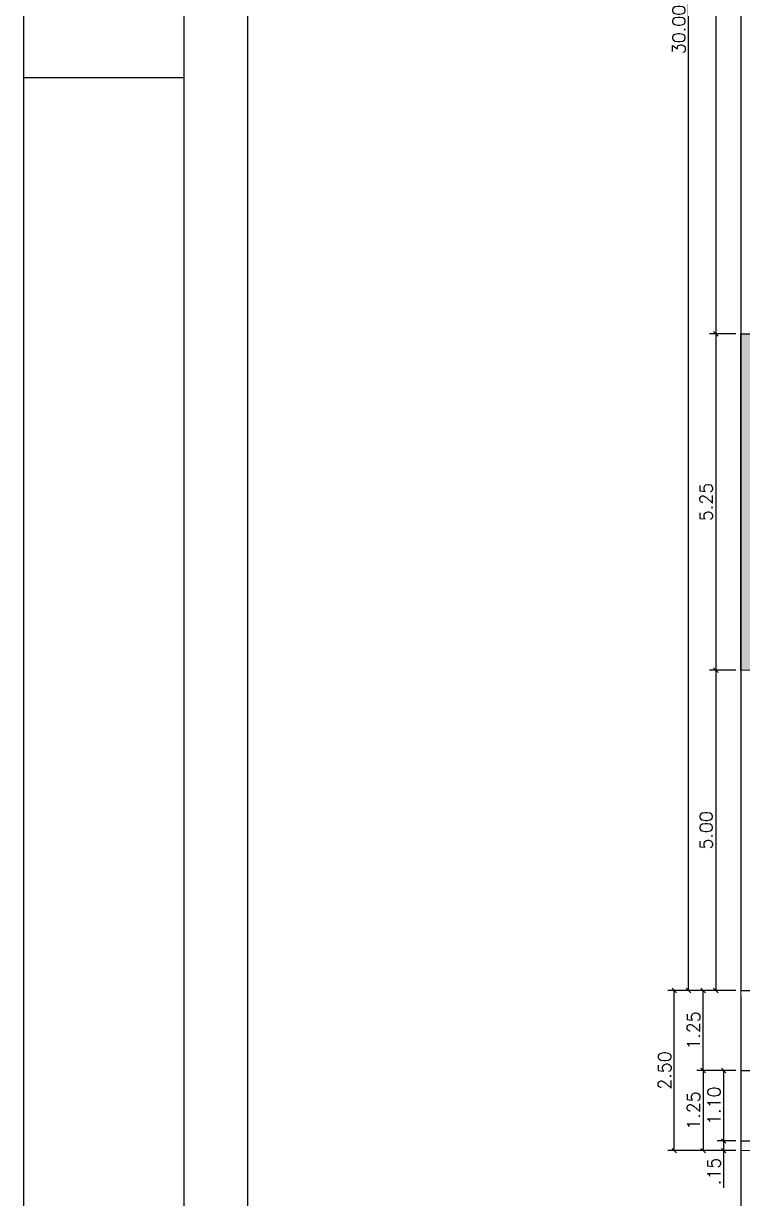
# Model space of a CAD drawing. Header units: metres. Extents: x 2690 to 3939, y 743 to 1123.
# Drawn here: x 3642.84 to 3654.07, y 766.79 to 785.13 of the extents above; entities that cross this region are included whole.
import ezdxf

# ---------------------------------------------------------------- set-up
doc = ezdxf.new("R2010")
doc.units = ezdxf.units.M
doc.header["$PDMODE"] = 35
for name, color, linetype in [('0-MOLDURA', 2, 'Continuous'), ('000 - Cota', 8, 'Continuous'), ('02', 2, 'Continuous'), ('03', 3, 'Continuous'), ('04', 4, 'Continuous'), ('A CONSTRUIR', 10, 'Continuous'), ('FOLHA', 7, 'Continuous'), ('FOLHA - MARGEM', 3, 'Continuous')]:
    doc.layers.add(name, color=color, linetype=linetype)
doc.layers.add('ALVENARIA', color=4, linetype='Continuous', lineweight=18)
doc.layers.add('COTA', color=2, linetype='Continuous', lineweight=0)
doc.layers.add('ARQ - Fixo & Sanitário_Caneta_No__218', color=7, linetype='Continuous', lineweight=13, true_color=0x4a4a4a)
doc.layers.add('EST - Laje_Caneta_No__218', color=7, linetype='Continuous', lineweight=13, true_color=0x4a4a4a)
doc.styles.add('ROMA', font='romans.shx')
doc.dimstyles.new('CORTE', dxfattribs={"dimscale": 0, "dimtxt": 0.2, "dimasz": 0.07, "dimexe": 0.1, "dimexo": 0.08, "dimgap": 0.05, "dimtad": 1, "dimzin": 4, "dimdsep": 46, "dimtxsty": 'ROMA', "dimblk": 'OBLIQUE', "dimcen": 0, "dimclrd": 1, "dimclre": 1, "dimclrt": 2, "dimaunit": 1, "dimadec": 0, "dimazin": 0, "dimtfac": 1, "dimtofl": 0, "dimtmove": 0, "dimatfit": 3, "dimldrblk": 'OBLIQUE', "dimfxl": 0.1, "dimtolj": 1, "dimtzin": 0, "dimarcsym": 0})

# ---------------------------------------------------------------- blocks, each defined once
blk = doc.blocks.new('_Oblique')
at = {"color": 0, "linetype": 'ByBlock', "lineweight": -2}
blk.add_line((-0.5, -0.5), (0.5, 0.5), dxfattribs=at)
blk = doc.blocks.new('*D47')
at = {"layer": 'COTA', "color": 1, "lineweight": -2, "transparency": 16777216}
for p, q in [((3653.961, 796.236), (3653.55, 796.236)), ((3653.65, 796.236), (3653.65, 780.286)), ((3653.961, 780.286), (3653.55, 780.286))]:
    blk.add_line(p, q, dxfattribs=at)
at = {"layer": 'DEFPOINTS', "color": 0, "transparency": 16777216}
for p in [(3654.041, 796.236), (3653.65, 780.286), (3654.041, 780.286)]:
    blk.add_point(p, dxfattribs=at)
at = {"layer": 'COTA', "color": 1, "lineweight": -2, "transparency": 16777216, "xscale": 0.07, "yscale": 0.07, "zscale": 0.07}
for p, rotation in [((3653.65, 796.236), 90), ((3653.65, 780.286), 270)]:
    blk.add_blockref('_Oblique', p, dxfattribs=dict(at, rotation=rotation))
at = {"layer": 'COTA', "color": 2, "transparency": 16777216, "insert": (3653.5, 788.261), "char_height": 0.2, "attachment_point": 5, "rotation": 90, "style": 'ROMA'}
blk.add_mtext('\\A1;15.95', dxfattribs=at)
blk = doc.blocks.new('*D48')
at = {"layer": 'COTA', "color": 1, "lineweight": -2, "transparency": 16777216}
for p, q in [((3653.961, 780.286), (3653.55, 780.286)), ((3653.65, 780.286), (3653.65, 775.036)), ((3653.961, 775.036), (3653.55, 775.036))]:
    blk.add_line(p, q, dxfattribs=at)
at = {"layer": 'DEFPOINTS', "color": 0, "transparency": 16777216}
for p in [(3654.041, 780.286), (3653.65, 775.036), (3654.041, 775.036)]:
    blk.add_point(p, dxfattribs=at)
at = {"layer": 'COTA', "color": 1, "lineweight": -2, "transparency": 16777216, "xscale": 0.07, "yscale": 0.07, "zscale": 0.07}
for p, rotation in [((3653.65, 780.286), 90), ((3653.65, 775.036), 270)]:
    blk.add_blockref('_Oblique', p, dxfattribs=dict(at, rotation=rotation))
at = {"layer": 'COTA', "color": 2, "transparency": 16777216, "insert": (3653.5, 777.661), "char_height": 0.2, "attachment_point": 5, "rotation": 90, "style": 'ROMA'}
blk.add_mtext('\\A1;5.25', dxfattribs=at)
blk = doc.blocks.new('*D49')
at = {"layer": 'COTA', "color": 1, "lineweight": -2, "transparency": 16777216}
for p, q in [((3653.961, 775.036), (3653.55, 775.036)), ((3653.65, 775.036), (3653.65, 770.036)), ((3653.961, 770.036), (3653.55, 770.036))]:
    blk.add_line(p, q, dxfattribs=at)
at = {"layer": 'DEFPOINTS', "color": 0, "transparency": 16777216}
for p in [(3654.041, 775.036), (3653.65, 770.036), (3654.041, 770.036)]:
    blk.add_point(p, dxfattribs=at)
at = {"layer": 'COTA', "color": 1, "lineweight": -2, "transparency": 16777216, "xscale": 0.07, "yscale": 0.07, "zscale": 0.07}
for p, rotation in [((3653.65, 775.036), 90), ((3653.65, 770.036), 270)]:
    blk.add_blockref('_Oblique', p, dxfattribs=dict(at, rotation=rotation))
at = {"layer": 'COTA', "color": 2, "transparency": 16777216, "insert": (3653.5, 772.536), "char_height": 0.2, "attachment_point": 5, "rotation": 90, "style": 'ROMA'}
blk.add_mtext('\\A1;5.00', dxfattribs=at)
blk = doc.blocks.new('*D50')
at = {"layer": 'COTA', "color": 1, "lineweight": -2, "transparency": 16777216}
for p, q in [((3653.961, 800.036), (3653.124, 800.036)), ((3653.224, 770.036), (3653.224, 800.036)), ((3653.961, 770.036), (3653.124, 770.036))]:
    blk.add_line(p, q, dxfattribs=at)
at = {"layer": 'DEFPOINTS', "color": 0, "transparency": 16777216}
for p in [(3653.224, 800.036), (3654.041, 800.036), (3654.041, 770.036)]:
    blk.add_point(p, dxfattribs=at)
at = {"layer": 'COTA', "color": 1, "lineweight": -2, "transparency": 16777216, "xscale": 0.07, "yscale": 0.07, "zscale": 0.07}
for p, rotation in [((3653.224, 800.036), 90), ((3653.224, 770.036), 270)]:
    blk.add_blockref('_Oblique', p, dxfattribs=dict(at, rotation=rotation))
at = {"layer": 'COTA', "color": 2, "transparency": 16777216, "insert": (3653.074, 785.036), "char_height": 0.2, "attachment_point": 5, "rotation": 90, "style": 'ROMA'}
blk.add_mtext('\\A1;30.00', dxfattribs=at)
blk = doc.blocks.new('*D51')
at = {"layer": 'COTA', "color": 1, "lineweight": -2, "transparency": 16777216}
for p, q in [((3654.041, 769.956), (3654.041, 766.286)), ((3656.901, 769.956), (3656.901, 766.286)), ((3654.041, 766.386), (3656.901, 766.386))]:
    blk.add_line(p, q, dxfattribs=at)
at = {"layer": 'DEFPOINTS', "color": 0, "transparency": 16777216}
for p in [(3654.041, 770.036), (3656.901, 770.036), (3656.901, 766.386)]:
    blk.add_point(p, dxfattribs=at)
at = {"layer": 'COTA', "color": 1, "lineweight": -2, "transparency": 16777216, "xscale": 0.07, "yscale": 0.07, "zscale": 0.07, "rotation": 180}
blk.add_blockref('_Oblique', (3654.041, 766.386), dxfattribs=at)
at = {"layer": 'COTA', "color": 1, "lineweight": -2, "transparency": 16777216, "xscale": 0.07, "yscale": 0.07, "zscale": 0.07}
blk.add_blockref('_Oblique', (3656.901, 766.386), dxfattribs=at)
at = {"layer": 'COTA', "color": 2, "transparency": 16777216, "insert": (3655.471, 766.536), "char_height": 0.2, "attachment_point": 5, "style": 'ROMA'}
blk.add_mtext('\\A1;2.86', dxfattribs=at)
blk = doc.blocks.new('*D14')
at = {"layer": '02', "color": 1, "lineweight": -2, "ltscale": 0.5, "transparency": 16777216}
for p, q in [((3653.961, 770.036), (3653.353, 770.036)), ((3653.453, 768.786), (3653.453, 770.036)), ((3653.962, 768.786), (3653.353, 768.786))]:
    blk.add_line(p, q, dxfattribs=at)
at = {"layer": 'DEFPOINTS', "color": 0, "ltscale": 0.5, "transparency": 16777216}
for p in [(3653.453, 770.036), (3654.041, 770.036), (3654.042, 768.786)]:
    blk.add_point(p, dxfattribs=at)
at = {"layer": '02', "color": 1, "lineweight": -2, "ltscale": 0.5, "transparency": 16777216, "xscale": 0.07, "yscale": 0.07, "zscale": 0.07}
for p, rotation in [((3653.453, 770.036), 90), ((3653.453, 768.786), 270)]:
    blk.add_blockref('_Oblique', p, dxfattribs=dict(at, rotation=rotation))
at = {"layer": '02', "color": 2, "ltscale": 0.5, "transparency": 16777216, "insert": (3653.303, 769.411), "char_height": 0.2, "attachment_point": 5, "rotation": 90, "style": 'ROMA'}
blk.add_mtext('\\A1;1.25', dxfattribs=at)
blk = doc.blocks.new('*D54')
at = {"layer": '02', "color": 1, "lineweight": -2, "transparency": 16777216}
for p, q in [((3653.962, 768.786), (3653.673, 768.786)), ((3653.773, 768.786), (3653.773, 767.686)), ((3653.961, 767.686), (3653.673, 767.686))]:
    blk.add_line(p, q, dxfattribs=at)
at = {"layer": 'DEFPOINTS', "color": 0, "transparency": 16777216}
for p in [(3654.042, 768.786), (3653.773, 767.686), (3654.041, 767.686)]:
    blk.add_point(p, dxfattribs=at)
at = {"layer": '02', "color": 1, "lineweight": -2, "transparency": 16777216, "xscale": 0.07, "yscale": 0.07, "zscale": 0.07}
for p, rotation in [((3653.773, 768.786), 90), ((3653.773, 767.686), 270)]:
    blk.add_blockref('_Oblique', p, dxfattribs=dict(at, rotation=rotation))
at = {"layer": '02', "color": 2, "transparency": 16777216, "insert": (3653.623, 768.236), "char_height": 0.2, "attachment_point": 5, "rotation": 90, "style": 'ROMA'}
blk.add_mtext('\\A1;1.10', dxfattribs=at)
blk = doc.blocks.new('*D15')
at = {"layer": '02', "color": 1, "lineweight": -2, "transparency": 16777216}
for p, q in [((3653.961, 767.686), (3653.672, 767.686)), ((3653.772, 767.686), (3653.772, 767.536)), ((3653.961, 767.536), (3653.672, 767.536)), ((3653.772, 767.536), (3653.772, 766.956))]:
    blk.add_line(p, q, dxfattribs=at)
at = {"layer": 'DEFPOINTS', "color": 0, "transparency": 16777216}
for p in [(3654.041, 767.686), (3653.772, 767.536), (3654.041, 767.536)]:
    blk.add_point(p, dxfattribs=at)
at = {"layer": '02', "color": 1, "lineweight": -2, "transparency": 16777216, "xscale": 0.07, "yscale": 0.07, "zscale": 0.07}
for p, rotation in [((3653.772, 767.686), 90), ((3653.772, 767.536), 270)]:
    blk.add_blockref('_Oblique', p, dxfattribs=dict(at, rotation=rotation))
at = {"layer": '02', "color": 2, "transparency": 16777216, "insert": (3653.622, 767.211), "char_height": 0.2, "attachment_point": 5, "rotation": 90, "style": 'ROMA'}
blk.add_mtext('\\A1;.15', dxfattribs=at)
blk = doc.blocks.new('*D16')
at = {"layer": '02', "color": 1, "lineweight": -2, "transparency": 16777216}
for p, q in [((3653.692, 770.036), (3652.902, 770.036)), ((3653.002, 767.536), (3653.002, 770.036)), ((3653.692, 767.536), (3652.902, 767.536))]:
    blk.add_line(p, q, dxfattribs=at)
at = {"layer": 'DEFPOINTS', "color": 0, "transparency": 16777216}
for p in [(3653.002, 770.036), (3653.772, 770.036), (3653.772, 767.536)]:
    blk.add_point(p, dxfattribs=at)
at = {"layer": '02', "color": 1, "lineweight": -2, "transparency": 16777216, "xscale": 0.07, "yscale": 0.07, "zscale": 0.07}
for p, rotation in [((3653.002, 770.036), 90), ((3653.002, 767.536), 270)]:
    blk.add_blockref('_Oblique', p, dxfattribs=dict(at, rotation=rotation))
at = {"layer": '02', "color": 2, "transparency": 16777216, "insert": (3652.852, 768.786), "char_height": 0.2, "attachment_point": 5, "rotation": 90, "style": 'ROMA'}
blk.add_mtext('\\A1;2.50', dxfattribs=at)
blk = doc.blocks.new('*D233')
at = {"layer": '04', "color": 1, "lineweight": -2, "transparency": 16777216}
for p, q in [((3653.962, 768.786), (3653.353, 768.786)), ((3653.453, 768.786), (3653.453, 767.536)), ((3653.961, 767.536), (3653.353, 767.536))]:
    blk.add_line(p, q, dxfattribs=at)
at = {"layer": 'DEFPOINTS', "color": 0, "transparency": 16777216}
for p in [(3654.042, 768.786), (3653.453, 767.536), (3654.041, 767.536)]:
    blk.add_point(p, dxfattribs=at)
at = {"layer": '04', "color": 1, "lineweight": -2, "transparency": 16777216, "xscale": 0.07, "yscale": 0.07, "zscale": 0.07}
for p, rotation in [((3653.453, 768.786), 90), ((3653.453, 767.536), 270)]:
    blk.add_blockref('_Oblique', p, dxfattribs=dict(at, rotation=rotation))
at = {"layer": '04', "color": 2, "transparency": 16777216, "insert": (3653.303, 768.161), "char_height": 0.2, "attachment_point": 5, "rotation": 90, "style": 'ROMA'}
blk.add_mtext('\\A1;1.25', dxfattribs=at)

msp = doc.modelspace()

# ---------------------------------------------------------------- hatches: boundary and pattern name
at = {"layer": 'A CONSTRUIR'}
h = msp.add_hatch(color=256, dxfattribs=at)
h.dxf.hatch_style = 1
h.paths.add_polyline_path([(3654.1906, 780.1357), (3654.3406, 780.1357), (3654.3406, 780.2857), (3654.0406, 780.2857), (3654.0406, 775.0357), (3654.1906, 775.0357)])

# ---------------------------------------------------------------- linework, layer by layer
at = {"layer": '0-MOLDURA', "color": 1}
msp.add_line((3654.0406, 775.0357), (3654.0406, 774.0357), dxfattribs=at)
at = {"layer": '000 - Cota'}
for p, q in [((3654.0411, 768.7857), (3657.0079, 768.7857)), ((3657.0609, 767.6857), (3654.0406, 767.6857))]:
    msp.add_line(p, q, dxfattribs=at)
at = {"layer": '02'}
msp.add_lwpolyline([(3676.7606, 800.0357), (3654.0406, 800.0357), (3654.0406, 770.0357), (3656.9006, 770.0357, 0.2126278), (3665.2629, 775.297)], format="xyb", close=True, dxfattribs=at)
at = {"layer": '03'}
msp.add_line((3654.0406, 796.2357), (3654.0406, 780.2857), dxfattribs=at)
at = {"layer": '04'}
for p, q in [((3654.0406, 778.2857), (3654.0406, 780.2857)), ((3654.0406, 775.0357), (3654.0406, 780.2857)), ((3654.0406, 780.2857), (3654.3406, 780.2857))]:
    msp.add_line(p, q, dxfattribs=at)
at = {"layer": 'ALVENARIA'}
msp.add_line((3654.1906, 775.0357), (3654.0406, 775.0357), dxfattribs=at)
at = {"layer": 'ARQ - Fixo & Sanitário_Caneta_No__218', "color": 1, "linetype": 'Continuous', "lineweight": 13}
msp.add_lwpolyline([(3654.0406, 770.0357), (3654.0406, 775.0357)], dxfattribs=at)
at = {"layer": 'EST - Laje_Caneta_No__218', "color": 251, "linetype": 'Continuous', "lineweight": 13, "true_color": 0x4a4a4a, "flags": 128}
msp.add_lwpolyline([(3656.9006, 770.0357), (3654.0406, 770.0357), (3654.0406, 767.5357), (3657.0707, 767.5357)], dxfattribs=at)
at = {"layer": 'FOLHA'}
for p, q in [((3645.3446, 813.9874), (3645.3446, 754.5874)), ((3642.8446, 784.2874), (3645.3446, 784.2874))]:
    msp.add_line(p, q, dxfattribs=at)
msp.add_lwpolyline([(3645.3446, 754.5874), (3726.9446, 754.5874), (3726.9446, 813.9874), (3642.8446, 813.9874), (3642.8446, 754.5874)], dxfattribs=at)
at = {"layer": 'FOLHA - MARGEM', "linetype": 'Continuous'}
msp.add_line((3646.3446, 755.5874), (3646.3446, 812.9874), dxfattribs=at)

# ---------------------------------------------------------------- dimensions: what is measured, and where the dimension line sits
at = {"layer": '02'}
dim = msp.add_linear_dim(base=(3653.0023, 770.0357), p1=(3653.7722, 767.5357), p2=(3653.7722, 770.0357), angle=90, dimstyle='CORTE', override={"dimscale": 1}, dxfattribs=at)
dim.commit()
dim.dimension.update_dxf_attribs({"geometry": '*D16', "text_midpoint": (3653.0023, 768.7857), "dimtype": 161})
at = {"layer": '02', "color": 1, "ltscale": 0.5}
dim = msp.add_linear_dim(base=(3653.4528, 770.0357), p1=(3654.0416, 768.7857), p2=(3654.0411, 770.0357), angle=90, dimstyle='CORTE', override={"dimscale": 1, "dimtmove": 1}, dxfattribs=at)
dim.commit()
dim.dimension.update_dxf_attribs({"geometry": '*D14', "text_midpoint": (3653.3028, 769.4107)})
at = {"layer": '02'}
for base, p1, p2, picture, middle in [((3653.7727, 767.6857), (3654.0416, 768.7857), (3654.0411, 767.6857), '*D54', (3653.6227, 768.2357)), ((3653.7722, 767.5357), (3654.0411, 767.6857), (3654.0411, 767.5357), '*D15', (3653.6222, 767.2109))]:
    dim = msp.add_linear_dim(base=base, p1=p1, p2=p2, angle=90, dimstyle='CORTE', override={"dimscale": 1}, dxfattribs=at)
    dim.commit()
    dim.dimension.update_dxf_attribs({"geometry": picture, "text_midpoint": middle})
at = {"layer": '04'}
dim = msp.add_linear_dim(base=(3653.4528, 767.5357), p1=(3654.0416, 768.7857), p2=(3654.0411, 767.5357), angle=90, dimstyle='CORTE', override={"dimscale": 1}, dxfattribs=at)
dim.commit()
dim.dimension.update_dxf_attribs({"geometry": '*D233', "text_midpoint": (3653.3028, 768.1607)})
at = {"layer": 'COTA'}
for base, p1, p2, picture, middle in [((3653.2236, 800.0357), (3654.0406, 770.0357), (3654.0406, 800.0357), '*D50', (3653.0736, 785.0357)), ((3653.6503, 780.2857), (3654.0406, 796.2357), (3654.0406, 780.2857), '*D47', (3653.5003, 788.2607)), ((3653.6503, 775.0357), (3654.0406, 780.2857), (3654.0406, 775.0357), '*D48', (3653.5003, 777.6607)), ((3653.6503, 770.0357), (3654.0406, 775.0357), (3654.0406, 770.0357), '*D49', (3653.5003, 772.5357))]:
    dim = msp.add_linear_dim(base=base, p1=p1, p2=p2, angle=90, dimstyle='CORTE', override={"dimscale": 1}, dxfattribs=at)
    dim.commit()
    dim.dimension.update_dxf_attribs({"geometry": picture, "text_midpoint": middle})
dim = msp.add_linear_dim(base=(3656.9006, 766.3859), p1=(3654.0406, 770.0357), p2=(3656.9006, 770.0357), dimstyle='CORTE', override={"dimscale": 1}, dxfattribs=at)
dim.commit()
dim.dimension.update_dxf_attribs({"geometry": '*D51', "text_midpoint": (3655.4706, 766.5359)})

doc.saveas('drawing.dxf')
